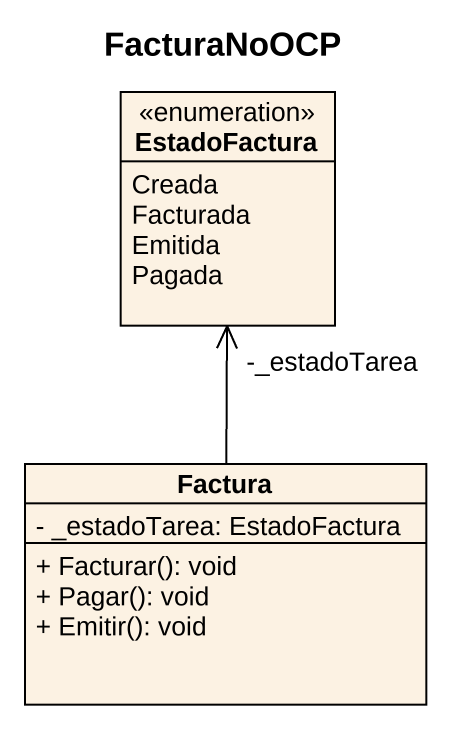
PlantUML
@startuml
title FacturaNoOCP
hide circle
hide empty members
skinparam classAttributeIconSize 0
enum EstadoFactura {
  Creada
  Facturada
  Emitida
  Pagada
}
class Factura {
  - _estadoTarea: EstadoFactura
  + Facturar(): void
  + Pagar(): void
  + Emitir(): void
}
Factura -up-> "-_estadoTarea" EstadoFactura
@enduml
